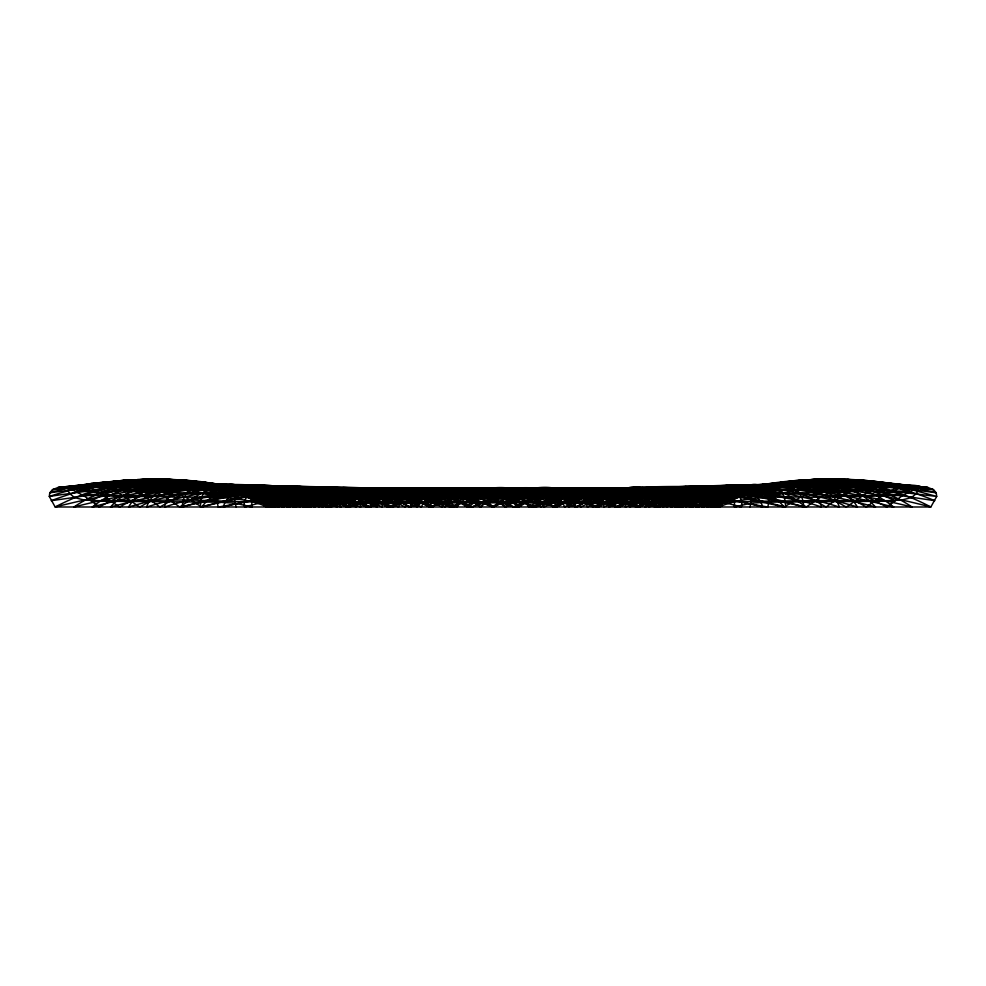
<?xml version="1.0" encoding="UTF-8"?>
<svg xmlns="http://www.w3.org/2000/svg" width="986" height="986" viewBox="0 0 986 986"><rect width="100%" height="100%" fill="white"/><g stroke="black" fill="none" stroke-linecap="round" stroke-linejoin="round"><path stroke-width="1.48" d="M211.226 483.485C185.294 481.698 161.704 494.762 139.839 506.989L115.103 490.843L101.607 484.829L96.061 483.547L69.686 488.452C119.269 486.308 168.914 487.133 218.522 486.899C244.996 485.506 273.763 487.146 293.705 506.989C260.156 494.208 225.079 484.212 189.238 480.934C157.341 479.763 126.861 492.063 99.29 506.989L91.082 500.789L190.508 499.927L234.557 492.717L271.52 489.709L317.184 491.077L325.121 497.955L331.653 506.989C296.108 490.942 256.791 488.07 218.473 484.668C196.695 483.99 178.146 496.895 159.917 506.989L151.178 500.703L134.355 490.745L114.438 482.487L109.717 481.735L91.476 483.46L88.124 484.496L86.694 486.344L87.766 488.723C111.96 501.517 141.774 494.479 168.199 496.87C201.206 498.312 236.122 493.32 267.194 506.989L268.007 489.771L268.919 487.429L272.395 485.741L392.046 488.489L610.198 488.353L789.663 484.138L806.437 483.041L819.366 480.219L849.427 480.034L879.734 481.957L928.06 487.54L933.508 489.672L936.219 492.778L936.7 496.439L930.846 506.989L55.154 506.989L49.3 496.439L49.781 492.778L52.492 489.672L57.94 487.54L123.657 480.355L153.705 479.011L184.752 480.231L266.91 490.683L296.552 497.351L322.977 506.989L311.182 494.405L307.583 492.014L301.691 490.264L209.562 485.137L156.626 484.052L101.607 484.829L57.94 487.54C98.378 483.066 139.051 479.788 179.748 480.539C214.061 482.08 246.315 494.873 278.003 506.989C249.162 485.839 213.112 481.883 178.429 481.008C135.255 478.802 91.538 480.774 49.781 492.778C134.638 481.143 222.281 474.895 303.799 506.989C293.89 499.384 284.88 488.896 272.395 485.741C238.082 483.091 203.141 487.195 169.161 481.156C128.698 476.263 87.89 483.966 49.3 496.439C138.804 483.313 233.041 473.231 319.563 506.989L306.831 491.767L302.48 487.565L299.917 486.517C254.055 486.16 208.28 493.123 164.551 506.989C171.872 473.379 216.304 486.985 239.931 485.506C289.391 486.357 338.839 487.651 388.311 488.045C468.276 487.971 548.253 488.464 628.23 487.762C693.109 484.705 759.282 485.864 821.449 506.989C811.7 469.829 761.66 489.29 735.051 485.741C685.467 487.306 632.655 482.684 587.373 506.989C585.129 497.03 577.266 487.109 566.1 488.107C544.469 487.774 521.865 492.729 505.029 506.989L493 497.523L486.197 493.986L470.495 489.364L461.682 488.316L370.588 488.366L227.865 486.64L214.517 485.975L165.882 479.516L151.869 479.171L121.389 480.774L104.442 483.017L104.652 484.693L107.215 486.702L112.379 488.736L130.941 491.558L234.988 494.183L283.487 500.641L341.279 501.96L563.709 502.355L684.555 501.406L702.513 500.641L751.012 494.183L855.059 491.558L873.621 488.736L881.348 484.693L933.508 489.672C884.504 479.541 833.983 481.279 784.289 483.46C743.185 486.344 701.169 490.35 663.023 506.989L674.818 494.405L678.417 492.014L684.309 490.264L776.438 485.137L829.374 484.052L884.393 484.829L928.06 487.54C887.622 483.066 846.949 479.788 806.252 480.539C771.939 482.08 739.685 494.873 707.997 506.989C732.561 488.686 762.72 483.953 792.325 481.402C840.38 475.585 889.483 480.86 936.219 492.778C851.362 481.143 763.719 474.895 682.201 506.989L700.627 492.1L708.022 487.503L713.605 485.741L789.663 484.138L825.763 485.864L865.622 490.412L934.777 500.678C853.05 466.329 759.959 477.397 678.762 506.989C694.501 485.741 722.072 487.306 745.502 489.845C797.674 496.057 850.154 495.576 902.609 495.502L916.314 488.452L922.391 487.146C901.044 479.652 882.482 495.416 866.374 506.989C840.38 492.606 811.453 479.307 780.961 482.511C748.547 487.343 716.267 494.701 685.812 506.989C703.794 486.295 732.154 486.48 757.223 488.538C808.027 491.336 858.892 490.412 909.733 491.311C838.346 468.806 760.761 479.8 692.295 506.989C712.237 487.146 741.004 485.506 767.478 486.899C817.086 487.133 866.731 486.308 916.314 488.452L889.939 483.547L862.343 480.355L816.654 479.282L764.618 491.299L736.727 493.555L615.141 496.303L352.483 496.155L234.557 492.717L210.166 489.241L173.253 479.886L153.705 479.011L123.657 480.355L91.476 483.46L52.492 489.672C100.067 485.075 147.912 479.492 195.746 483.017C226.077 487.429 255.201 497.659 284.288 506.989C264.384 494.553 242.605 481.131 217.968 484.557C161.84 481.612 106.537 493.246 51.223 500.678C85.006 488.193 120.81 478.617 157.045 479.418C208.021 480.404 259.626 488.292 307.238 506.989C291.499 485.741 263.928 487.306 240.498 489.845C188.326 496.057 135.846 495.576 83.391 495.502L69.686 488.452L63.609 487.146C147.062 478.703 235.346 476.226 314.83 506.989C307.878 499.187 299.51 490.436 288.43 489.697C265.024 490.091 241.582 488.427 218.473 484.668C175.545 475.19 130.275 480.823 91.082 500.789L83.391 495.502L107.979 487.281L132.444 481.932L157.045 479.418L169.345 479.282L184.752 480.231L228.777 488.538L253.624 490.757L331.752 493.456L401.906 494.06L474.611 493.961L493 491.398L710.536 492.125L748.534 491.509L755.954 490.646L780.629 484.077L806.129 480.059L819.156 479.171L848.243 479.479L881.558 483.017L899.306 486.344L936.7 496.439L853.605 486.554L816.272 483.99L789.835 483.633L765.543 485.124L734.521 489.142L705.569 495.305L513.632 493.998L507.346 491.262L493 488.304L435.997 488.095L413.824 489.882L388.977 494.578L346.924 506.989L336.99 497.474L328.609 487.195C279.309 486.295 229.615 492.285 182.484 506.989C181.547 487.281 204.866 481.242 220.457 485.124C257.124 486.653 293.692 494.393 328.141 506.989L314.583 486.862L299.917 486.517L299.288 489.229L300.336 496.328L301.445 501.406L304.132 506.989C356.156 491.878 420.209 472.849 468.855 506.989L479.874 497.536L486.197 493.986L500.432 489.364L508.628 488.292L615.412 488.366L758.135 486.653L771.483 485.975L820.118 479.516L834.131 479.171L834.304 479.825C867.988 481.673 901.031 491.287 930.846 506.989C841.995 484.077 745.404 471.998 657.859 506.989L671.712 486.961C716.243 487.91 760.958 493.468 803.516 506.989C804.416 485.716 778.447 481.538 762.4 484.533C720.741 485.876 678.171 490.646 639.458 506.989L643.759 491.644L642.995 487.515C615.967 488.44 588.186 492.951 564.645 506.989C555.574 484.237 528.262 487.614 508.628 488.292C484.027 490.227 447.829 479.455 433.027 506.989C406.737 490.399 374.68 487.084 344.262 487.836C301.691 489.561 260.119 500.05 218.288 506.989C214.665 496.081 221.973 482.142 234.779 484.755C272.703 487.084 311.317 491.965 346.542 506.989L342.241 491.644L343.005 487.515C370.033 488.44 397.814 492.951 421.355 506.989C434.444 477.027 474.476 489.524 493 506.989C524.355 491.065 559.124 488.945 593.683 491.755C629.376 492.224 665.057 490.399 700.738 490.338C760.563 488.218 819.612 474.056 879.734 481.957L881.558 483.017L881.348 484.693L829.09 481.957L790.254 483.017L779.199 484.693L752.996 491.151L701.712 506.989C717.204 497.782 732.918 487.035 751.221 484.755C805.636 483.189 859.435 494.319 912.062 506.989C852.15 467.068 773.665 477.434 711.695 506.989C728.568 497.425 746.057 488.07 765.346 484.607M267.194 506.989C296.429 494.652 328.375 490.128 359.853 488.144L388.977 506.989C414.601 497.708 441.075 489.093 468.523 488.058C491.62 489.327 513.299 498.497 534.511 506.989C552.271 499.36 594.127 469.299 598.379 506.989C625.457 493.197 656.023 488.243 686.083 486.517L686.712 489.241L685.664 496.328L684.555 501.406L681.868 506.989C629.844 491.878 565.791 472.849 517.145 506.989C499.298 485.235 460.98 480.995 444.846 506.989C419.444 489.561 387.56 487.478 357.77 487.762L356.266 488.255C352.668 493.752 355.86 500.974 356.316 506.989C266.43 470.877 165.389 483.867 73.938 506.989C115.596 478.851 169.358 475.683 217.265 486.591L317.184 491.077L404.334 491.915L426.383 494.96L436.428 497.955L454.497 506.989C469.706 485.95 502.761 487.984 518.759 506.989C534.72 497.449 573.63 477.939 580.766 506.989C604.048 495.514 630.227 491.533 655.961 491.151L650.255 498.127L645.164 506.989C672.772 495.108 702.661 489.401 732.598 487.873C745.034 487.491 759.257 494.282 762.708 506.989C727.853 497.893 692.123 490.905 655.961 491.151L647.962 499.089L637.055 506.989C612.195 499.471 586.756 492.889 560.689 491.632C544.334 493.246 529.457 500.888 514.445 506.989L474.611 493.961L453.548 499.409L429.995 506.989C417.411 502.17 380.386 475.659 382.198 506.989C324.949 480.083 260.39 492.224 201.686 506.989C182.151 494.652 160.952 482.536 137.757 479.479L136.573 480.034L137.227 481.069C179.452 492.655 224.759 483.633 268.007 489.771C345.95 496.611 424.3 494.183 502.441 494.91C579.423 494.528 656.577 495.921 733.325 488.686C771.52 484.138 811.638 492.063 848.773 481.069L849.427 480.034L848.243 479.479C825.048 482.536 803.849 494.652 784.314 506.989L740.067 497.314L721.012 494.122L686.281 490.929L612.355 491.977L376.196 491.743L285.262 490.338L267.81 491.41L229.455 496.673L179.76 506.989C162.604 495.058 142.859 481.501 121.389 480.774L120.884 481.834L122.424 483.325L126.22 484.989L140.887 487.787L163.38 489.118L235.962 490.621L300.336 496.328L375.567 497.992L512.572 498.361L629.832 497.782L685.664 496.328L750.05 490.621L822.62 489.118L845.113 487.787L859.78 484.989L863.576 483.325L865.116 481.834L864.611 480.774C843.141 481.501 823.396 495.058 806.24 506.989L756.545 496.673L718.19 491.41L700.738 490.338L655.616 491.841L589.32 492.482L379.659 492.445L299.719 490.929L298.647 492.593L298.721 495.182L300.163 498.583L307.78 506.989C370.169 485.556 436.502 492.753 501.196 491.459C560.43 492.482 621.168 486.985 678.22 506.989L685.837 498.583L687.279 495.182L687.353 492.593L686.281 490.929C654.655 489.968 621.587 493.32 592.45 506.989C590.035 476.324 545.997 499.742 531.503 506.989L521.495 497.77L515.444 494.627L501.196 491.459L493 492.495L358.066 493.111L229.146 489.734L193.675 481.402L166.844 479.171L151.869 479.171L151.696 479.825C118.012 481.673 84.969 491.287 55.154 506.989C146.778 483.904 246.931 471.419 337.138 506.989L328.609 487.195C356.562 488.477 385.206 493.074 409.88 506.989C423.968 469.632 469.2 497.844 493 506.989C511.29 499.015 529.778 489.524 550.015 488.095C580.557 488.933 610.334 497.154 639.076 506.989L649.01 497.474L656.935 487.429L671.712 486.961L667.756 497.03L660.337 506.989C629.906 496.858 598.329 488.785 566.1 488.107C547.353 489.697 530.567 499.36 513.743 506.989C493.986 498.756 473.896 489.389 452.217 488.07C423.253 489.031 395.152 497.437 368 506.989L344.262 487.836L329.065 487.429L299.288 489.229L267.563 493.32L234.705 498.509L200.392 506.989C201.317 462.126 259.774 495.613 279.161 506.989C238.107 492.741 195.918 477.212 151.696 479.825L162.407 483.078L178.676 484.644L239.992 486.086L331.629 490.671L493 492.113L654.371 490.671L746.008 486.086L807.324 484.644L823.593 483.078L834.304 479.825C797.686 476.891 762.351 488.6 725.881 488.723C684.789 490.794 641.948 488.92 603.802 506.989C605.614 475.659 568.589 502.17 556.005 506.989L521.582 496.377L501.874 492.26L493 491.398L275.464 492.125L237.466 491.509L230.046 490.646L205.371 484.077L192.726 481.698L165.882 479.516C207.923 480.083 248.854 492.039 287.813 506.989C271.088 494.713 250.21 482.869 228.777 488.538C177.973 491.336 127.108 490.412 76.267 491.311L88.913 487.75L114.438 482.487L140.542 479.541L157.045 479.418L201.452 493.246L214.135 495.539L245.933 497.314L376.295 499.347L685.837 498.583L740.067 497.314L771.865 495.539L784.548 493.246L828.955 479.418L841.28 480.305L865.807 484.262L890.272 491.016L902.609 495.502L886.71 506.989C859.139 492.063 828.659 479.763 796.762 480.934C762.782 483.953 730.022 495.243 698.187 506.989C717.598 490.806 742.606 484.557 767.527 484.668C789.305 483.99 807.854 496.895 826.083 506.989L834.822 500.703L851.645 490.745L871.562 482.487L876.283 481.735L913.504 486.061L917.3 488.193L918.065 490.905L915.809 494.048L911.298 497.659L901.401 500.087L870.724 501.356L768.353 502.157L751.036 503.143L734.471 506.989L734.299 491.694L731.723 486.677L726.719 485.383L711.066 486.234L681.548 489.315L654.618 494.565L630.51 502.231L619.565 506.989C619.405 500.814 621.636 489.241 613.119 487.934C588.112 488.23 562.217 492.753 541.154 506.989C522.247 479.997 476.632 482.216 456.801 506.989C404.482 472.947 337.557 491.496 282.132 506.989L283.487 500.641L283.906 488.329L285.952 486.11C320.647 486.776 356.303 491.127 387.621 506.989C391.873 469.299 433.729 499.36 451.489 506.989C472.701 498.497 494.38 489.327 517.477 488.058C544.925 489.093 571.399 497.708 597.023 506.989C611.443 499.298 623.275 482.857 641.738 487.836C684.309 489.574 725.881 500.038 767.712 506.989C771.348 496.081 764.027 482.142 751.221 484.755M527.017 491.472C500.346 489.192 474.919 498.719 450.06 506.989C434.974 501.122 397.148 475.794 393.55 506.989C369.232 495.613 342.241 491.361 315.582 490.757L314.78 491.435C283.783 492.914 253.266 499.187 223.292 506.989C226.743 494.282 240.966 487.491 253.402 487.873C283.339 489.401 313.228 495.108 340.836 506.989L335.745 498.127L330.556 491.447L314.78 491.435C316.112 498.497 323.482 502.503 328.437 506.989C359.816 497.499 392.366 490.56 425.311 491.644C448.568 491.102 474.623 490.054 493 506.989C528.644 478.222 577.623 496.057 616.669 506.989L640.999 491.447C675.016 491.62 708.688 498.029 741.386 506.989L741.903 501.874C737.503 486.32 717.783 487.626 705.31 489.598C681.363 492.026 657.662 497.548 635.489 506.989L641.319 492.963L640.999 491.447C616.238 491.595 590.947 495.391 568.799 506.989C562.747 487.121 539.786 492.593 524.269 492.593C504.487 491.903 481.18 489.697 467.241 506.989C451.28 497.449 412.37 477.939 405.234 506.989C381.952 495.514 355.773 491.533 330.039 491.151L338.038 499.089L348.945 506.989C373.805 499.471 399.244 492.889 425.311 491.644C441.666 493.246 456.543 500.888 471.555 506.989C489.697 500.789 507.728 493.062 527.017 491.472C550.804 492.914 573.815 499.779 596.382 506.989C606.094 501.911 615.116 495.071 625.592 491.644C657.736 492.039 689.448 498.497 720.335 506.989C726.583 499.212 719.533 488.304 710.117 489.093C681.129 490.178 652.091 495.527 625.346 506.989L627.996 495.28L627.17 491.891C602.964 491.077 577.956 495.12 556.56 506.989C552.234 498.312 543.483 492.285 533.771 491.595M749.779 506.989C753.575 498.719 751.27 483.263 739.29 485.038C702.057 487.17 664.022 491.472 629.684 506.989C630.14 500.974 633.332 493.752 629.734 488.255C603.358 487.515 575.725 492.877 552.973 506.989C538.183 479.011 499.249 487.306 480.971 506.989C435.861 472.627 374.483 492.359 325.663 506.989L318.244 497.03L314.583 486.862C343.448 488.44 372.881 493.21 398.627 506.989C407.945 469.41 451.551 498.645 472.257 506.989C492.014 498.756 512.116 489.389 533.783 488.07C562.747 489.031 590.848 497.437 618 506.989L641.738 487.836L656.935 487.429L686.712 489.241L718.449 493.32L751.295 498.497L785.608 506.989C784.683 462.126 726.226 495.613 706.839 506.989C743.592 494.306 780.752 480.564 820.118 479.516L801.248 480.231L757.223 488.538L718.19 491.41L637.079 493.74L499.803 493.986M475.955 491.422C462.865 490.325 448.95 495.453 441.876 506.989C394.252 480.157 336.596 493.949 286.901 506.989L283.265 502.379L281.577 498.189L281.552 494.676L282.883 492.026L285.262 490.338L288.43 489.697L304.378 490.621L333.551 494.972L346.875 498.263L371.229 506.989L370.921 495.317L373.645 491.977C386.894 492.211 398.085 501.788 409.843 506.989C431.35 499.927 453.24 492.963 475.955 491.422C496.71 492.975 516.27 500.777 535.94 506.989L559.333 496.389L577.291 491.718L589.32 492.482L615.141 496.303L657.563 506.989C662.518 502.503 669.888 498.497 671.22 491.435L668.816 491.077L663.911 494.713L654.347 506.989C682.102 494.787 712.262 489.463 742.335 487.109C758.937 485.494 773.64 495.157 784.314 506.989M201.686 506.989C217.844 485.999 239.721 486.776 264.174 488.538C293.729 489.648 323.248 495.391 350.511 506.989L344.681 492.963L345.001 491.447C369.762 491.595 395.053 495.391 417.201 506.989C427.751 480.392 463.383 494.479 480.083 506.989C496.587 490.141 530.012 483.99 544.112 506.989C591.748 480.157 649.404 493.949 699.099 506.989L702.735 502.379L704.423 498.176L704.448 494.676L703.117 492.026L700.738 490.338L697.57 489.697L681.622 490.621L652.449 494.972L639.125 498.263L614.771 506.989L615.079 495.317L612.355 491.977C599.106 492.211 587.915 501.788 576.157 506.989C554.65 499.927 532.76 492.963 510.045 491.422M220.654 484.607C239.943 488.07 257.432 497.425 274.305 506.989L239.746 493.703L217.265 486.591L274.934 506.989C253.02 494.972 229.738 483.855 204.139 484.077C183.914 482.511 154.482 484.237 146.594 506.989C191.74 493.382 238.661 484.73 285.952 486.11C296.539 489.537 303.343 499.84 311.44 506.989C277.103 495.613 241.496 486.308 205.298 484.409C173.228 480.219 133.517 480.712 110.518 506.989C159.029 494.282 208.81 483.177 259.293 485.383C273.689 488.292 284.929 498.891 296.7 506.989C232.339 488.28 151.203 460.351 92.327 506.989C154.901 489.857 219.841 480.687 284.683 486.714C351.139 490.215 417.694 489.968 484.225 490.005C551.692 489.795 619.208 490.597 686.638 487.367C744.307 481.686 802.123 490.498 857.413 506.989C844.201 484.36 813.339 481.957 789.835 483.633C762.708 483.399 737.799 495.243 714.049 506.989L743.764 494.553L762.227 488.255L780.702 484.409L801.371 482.142L806.129 480.059C773.899 480.663 743.58 492.667 715.146 506.989L735.729 498.029L757.248 490.128L746.254 493.703L714.258 506.989C731.772 499.557 749.052 485.741 768.735 486.591L711.066 506.989C732.98 494.972 756.262 483.855 781.861 484.077C802.086 482.511 831.518 484.237 839.406 506.989C794.272 493.382 747.339 484.73 700.048 486.11C689.46 489.537 682.657 499.84 674.56 506.989C708.897 495.613 744.504 486.308 780.702 484.409C812.772 480.219 852.483 480.712 875.482 506.989C826.971 494.282 777.19 483.177 726.719 485.383C712.311 488.292 701.071 498.891 689.3 506.989C753.661 488.28 834.797 460.351 893.673 506.989C843.215 494.467 791.598 483.078 739.29 485.038C722.935 487.651 709.452 498.337 695.82 506.989L735.001 495.009L793.274 481.698L780.419 483.645L757.248 490.128L751.48 489.524L641.319 492.963L539.786 492.704L521.495 497.77L505.917 506.989C473.292 477.729 426.112 496.574 389.618 506.989C379.906 501.911 370.884 495.071 360.408 491.644C328.264 492.039 296.552 498.497 265.665 506.989C259.417 499.212 266.466 488.304 275.883 489.093C304.871 490.178 333.909 495.527 360.654 506.989L358.004 495.28L358.83 491.891C383.036 491.077 408.044 495.12 429.44 506.989C433.766 498.312 442.517 492.285 452.229 491.595M179.76 506.989C196.029 495.835 214.172 483.362 234.976 486.271C252.465 488.489 268.081 497.462 282.563 506.989C249.31 495.009 215.626 481.23 179.871 480.059L179.748 480.539C216.994 486.283 254.425 494.072 290.18 506.989C276.548 498.337 263.065 487.651 246.71 485.038C206.826 488.082 167.139 495.859 128.587 506.989C141.799 484.36 172.661 481.957 196.165 483.633C223.292 483.399 248.201 495.243 271.951 506.989L239.746 493.703L228.752 490.128L271.742 506.989C247.88 494.43 222.565 481.784 194.92 482.031C167.891 482.24 142.847 494.269 119.626 506.989C105.034 497.992 87.076 478.752 68.7 488.193L67.935 490.905L70.191 494.048L74.702 497.659L84.599 500.087L115.276 501.356L217.647 502.157L234.964 503.156L251.886 506.989L251.713 491.694L254.277 486.677L259.293 485.383L274.946 486.221L304.452 489.315L331.382 494.565L355.49 502.231L366.435 506.989C360.802 468.757 395.879 500.481 409.868 506.989C434.013 497.955 458.897 489.155 484.902 488.058C509.405 489.29 532.662 498.213 555.303 506.989C569.082 500.198 582.159 490.252 597.689 488.045C633.887 488.107 669.432 496.476 703.868 506.989L702.513 500.641L702.094 488.329L700.048 486.11L685.036 486.616L679.169 491.767L666.437 506.989C693.75 496.932 722.368 491.028 751.024 486.271C771.828 483.362 789.971 495.835 806.24 506.989M746.069 485.506C713.063 489.007 679.748 494.38 648.862 506.989L657.391 487.207C629.438 488.477 600.794 493.074 576.12 506.989C563.819 473.07 512.695 489.808 493 506.989C476.386 500.876 459.932 493.123 442.085 491.546C417.201 492.901 393.007 499.643 369.331 506.989L345.001 491.447C310.984 491.62 277.312 498.029 244.614 506.989L244.097 501.874C254.511 477.236 287.246 492.297 300.188 506.989L273.467 497.486L244.713 489.906L215.034 483.978L205.371 484.077L223.773 488.255L270.805 489.45L603.296 489.648L750.531 488.859L766.011 487.7L780.629 484.077L778.644 483.473L742.039 493.32L703.437 506.989C728.395 487.269 760.428 483.83 791.08 482.031C826.798 476.608 862.799 485.161 894.918 500.789C777.942 499.335 661.027 504.413 544.013 502.946C426.186 502.244 308.261 504.783 190.508 499.927M236.221 506.989C233.904 500.333 233.337 490.461 239.992 486.086C286.174 484.607 334.488 486.677 376.874 506.989C375.9 469.385 415.5 499.828 430.697 506.989C453.338 498.213 476.595 489.29 501.098 488.058C527.103 489.155 551.987 497.955 576.132 506.989C588.371 500.691 599.377 490.708 613.119 487.934C648.973 488.403 685.48 493.271 718.806 506.989C755.054 491.915 795.505 498.805 833.749 496.784C854.948 494.787 879.192 500.099 898.234 488.723L899.306 486.344L897.876 484.496C878.353 480.761 861.628 497.511 846.161 506.989C824.296 494.762 800.706 481.698 774.774 483.485M697.792 497.363C548.66 499.199 399.293 497.227 250.271 498.029C411.901 497.93 574.098 497.955 735.729 498.029L697.792 497.363L671.17 506.989C678.121 499.187 686.49 490.436 697.57 489.697C730.478 489.081 763.275 493.518 795.492 499.927M705.569 495.305L740.042 494.873L746.254 493.703C577.513 495.588 408.487 495.551 239.746 493.703L245.958 494.873L280.431 495.305L511.389 493.961M394.474 502.231L445.795 501.973M472.627 501.874L263.077 502.712L223.773 488.255L195.746 483.017L192.726 481.698C220.309 482.881 246.18 495.292 270.854 506.989L260.723 502.33L382.395 502.268M448.95 501.923L486.172 501.849M478.666 491.262L507.346 491.262M474.106 501.874L511.894 501.874M499.828 501.849L524.527 501.899L529.199 506.989C548.919 492.704 573.778 488.095 597.689 488.045C607.302 487.984 608.719 499.68 609.126 506.989C642.12 491.176 679.403 486.086 715.614 486.123L718.005 489.771L718.806 506.989M603.605 502.268L725.277 502.33L513.373 501.874M526.844 501.911L591.526 502.231M458.983 491.472L474.611 493.961M513.632 493.998L524.527 501.899"/></g></svg>
